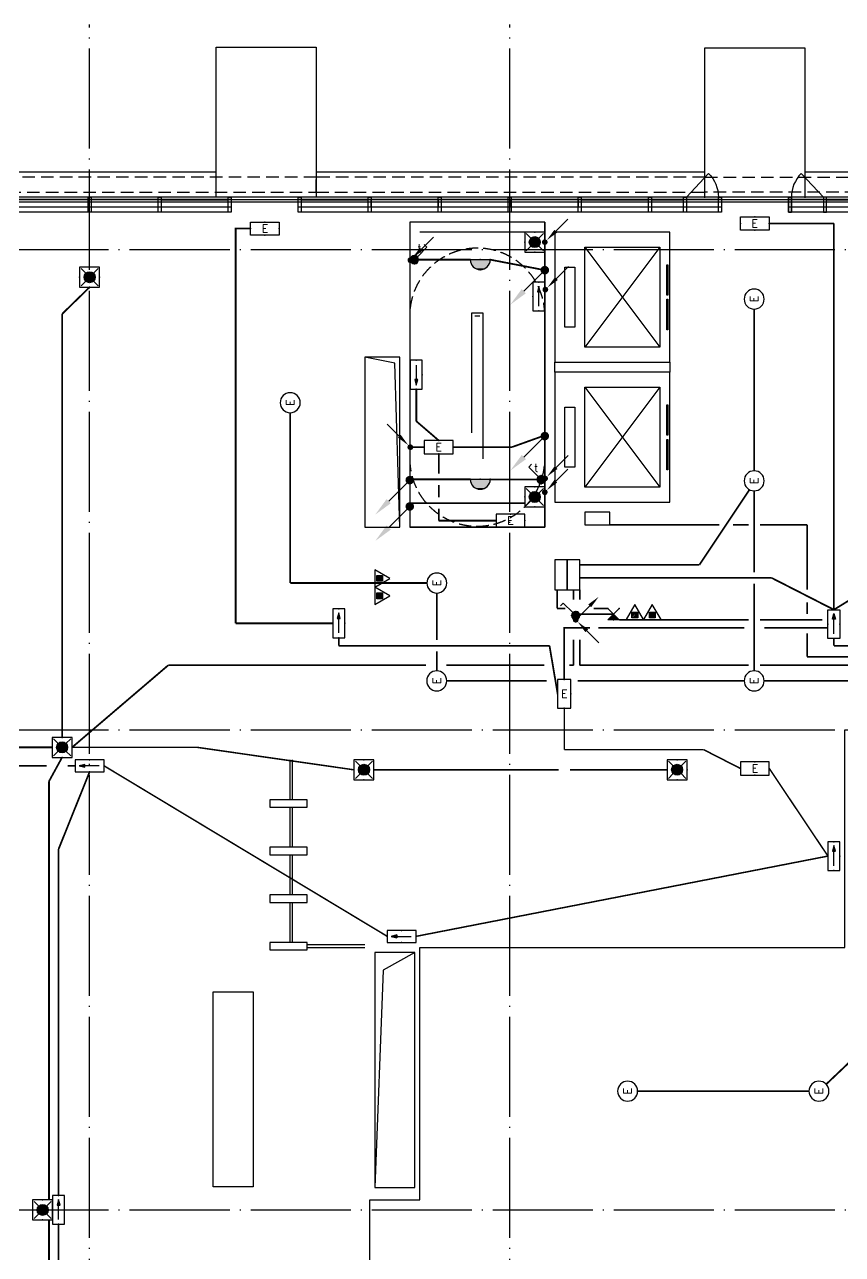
# Model space of a CAD drawing. Extents: x -2209072 to 495824, y -92434 to 572724.
# Drawn here: x 244512 to 260862, y 36311 to 60900 of the extents above; entities that cross this region are included whole.
import ezdxf
from ezdxf.enums import TextEntityAlignment as Align
from ezdxf.xclip import XClip

# ---------------------------------------------------------------- set-up
doc = ezdxf.new("R2010")
doc.units = 0
doc.header["$LTSCALE"] = 1000
doc.header["$MEASUREMENT"] = 0
for name, pattern in [('DASH', [0.35, 0.25, -0.1]), ('X-104 6#7#平面$0$104-1112 结构$0$$AUDIT_BAD_LTYPE1', [0]), ('X-104 6#7#平面$0$CACHE', [0.375, 0.25, -0.125]), ('X-104 6#7#平面$0$DASH', [0.35, 0.25, -0.1]), ('X-104 6#7#平面$0$DOTE', [2.42, 2, -0.2, 0.02, -0.2]), ('梯段6、7$0$DASH', [0.35, 0.25, -0.1])]:
    doc.linetypes.add(name, pattern=pattern)
doc.layers.get('0').update_dxf_attribs({"linetype": 'CONTINUOUS'})
doc.layers.get('Defpoints').update_dxf_attribs({"linetype": 'CONTINUOUS'})
doc.layers.add('6#7#幕墙$0$04-不打印_辅助线', color=165, linetype='CONTINUOUS', plot=False)
for name, color, linetype in [('6#7#幕墙$0$A-C_玻璃幕墙', 140, 'CONTINUOUS'), ('6#7#幕墙$0$A-C_窗', 140, 'CONTINUOUS'), ('6#7#幕墙$0$A-金属背板', 30, 'CONTINUOUS'), ('EQUIP-照明', 3, 'CONTINUOUS'), ('EQUIP-箱柜', 3, 'CONTINUOUS'), ('LWIRE', 4, 'CONTINUOUS'), ('TEL_TEXT', 3, 'CONTINUOUS'), ('WIRE-应急', 2, 'DASH'), ('WIRE-照明', 1, 'CONTINUOUS'), ('X-104 6#7#平面$0$A-E_楼梯', 171, 'CONTINUOUS'), ('X-104 6#7#平面$0$A-E_电梯', 171, 'CONTINUOUS'), ('X-104 6#7#平面$0$A-O_散水', 134, 'CONTINUOUS'), ('X-104 6#7#平面$0$A-SUR_看线', 231, 'CONTINUOUS'), ('X-104 6#7#平面$0$A-TECH_结构', 21, 'CONTINUOUS'), ('X-104 6#7#平面$0$A_AXIS-轴线', 36, 'X-104 6#7#平面$0$DOTE'), ('X-104 6#7#平面$0$A_STR-砌块墙', 121, 'CONTINUOUS'), ('X-104 6#7#平面$0$EQUIP_消防-01', 7, 'CONTINUOUS'), ('X-104 6#7#平面$0$TWT_TEXT', 7, 'CONTINUOUS'), ('梯段6、7$0$A-E_楼梯', 171, 'CONTINUOUS')]:
    doc.layers.add(name, color=color, linetype=linetype)
doc.layers.add('X-104 6#7#平面$0$000套内', color=226, linetype='CONTINUOUS', lineweight=30, plot=False)
doc.styles.add('_TEL_DIM', font='SIMPLEX', dxfattribs={"width": 0.8, "height": 3.5, "bigfont": 'HZTXT'})
doc.styles.get("Standard").update_dxf_attribs({"font": 'gbenor.shx', "bigfont": 'gbcbig.shx'})

# ---------------------------------------------------------------- blocks, each defined once
blk = doc.blocks.new('X-104 6#7#平面$0$dsgdfg')
at = {"layer": 'X-104 6#7#平面$0$A_AXIS-轴线'}
for points in [[(67800, -4500), (67800, 60900)], [(76200, -4500), (76200, 60900)], [(-4000, 56400), (114300, 56400)], [(-4000, 46800), (114300, 46800)], [(-4000, 37200), (114300, 37200)]]:
    blk.add_lwpolyline(points, dxfattribs=at)
blk = doc.blocks.new('X-104 6#7#平面$0$ghgfjjk')
at = {"layer": 'X-104 6#7#平面$0$A-TECH_结构'}
for points in [[(74000, 50850), (73903, 54132), (73300, 54250)], [(74300, 42350), (73671, 41991), (73500, 37650)]]:
    blk.add_lwpolyline(points, dxfattribs=at)
for points in [[(73300, 50850), (74000, 50850), (74000, 54250), (73300, 54250)], [(73500, 37650), (74300, 37650), (74300, 42350), (73500, 42350)]]:
    blk.add_lwpolyline(points, close=True, dxfattribs=at)
blk = doc.blocks.new('梯段6、7')
at = {"color": 8, "linetype": '梯段6、7$0$DASH'}
for centre, radius, start, end in [((49800, 3400), 1350, 0, 180), ((49800, -6700), 1350, 0, 180), ((49800, -9820), 1350, 180, 0), ((49800, -16500), 1350, 0, 180), ((49800, -19820), 1350, 180, 0), ((20965, -27260), 1650, 0, 180), ((49800, -27020), 1350, 0, 180), ((20965, -29600), 1650, 180, 0), ((49800, -29880), 1350, 180, 0), ((49800, -57378), 1350, 0, 180), ((20965, -58198), 1650, 0, 180), ((49800, -59458), 1350, 180, 0), ((20965, -60358), 1650, 180, 0), ((20965, -68018), 1650, 0, 180), ((49800, -67528), 1350, 0, 180), ((49800, -70128), 1350, 180, 0), ((20965, -70358), 1650, 180, 0), ((49800, -79978), 1350, 180, 0)]:
    blk.add_arc(centre, radius, start, end, dxfattribs=at)
at = {"layer": 'Defpoints'}
for points in [[(44800, 6850), (54800, 6850), (54800, -3150), (44800, -3150)], [(51150, 4950), (48450, 4950), (48450, -1150), (51150, -1150)], [(44800, -3150), (54800, -3150), (54800, -13150), (44800, -13150)], [(51150, -5150), (48450, -5150), (48450, -11250), (51150, -11250)], [(44800, -13150), (54800, -13150), (54800, -23150), (44800, -23150)], [(51150, -15150), (48450, -15150), (48450, -21250), (51150, -21250)], [(15665, -23150), (25665, -23150), (25665, -33150), (15665, -33150)], [(44800, -23150), (54800, -23150), (54800, -33150), (44800, -33150)], [(19315, -24850), (22615, -24850), (22615, -31250), (19315, -31250)], [(48450, -25150), (51150, -25150), (51150, -31250), (48450, -31250)], [(15665, -53908), (25665, -53908), (25665, -63908), (15665, -63908)], [(44800, -53908), (54800, -53908), (54800, -63908), (44800, -63908)], [(19315, -55608), (22615, -55608), (22615, -62008), (19315, -62008)], [(51150, -55908), (48450, -55908), (48450, -62008), (51150, -62008)], [(15665, -63908), (25665, -63908), (25665, -73908), (15665, -73908)], [(44800, -63908), (54800, -63908), (54800, -73908), (44800, -73908)], [(19315, -65608), (22615, -65608), (22615, -72008), (19315, -72008)], [(51150, -65908), (48450, -65908), (48450, -72008), (51150, -72008)], [(15665, -73908), (25665, -73908), (25665, -83908), (15665, -83908)], [(44800, -73908), (54800, -73908), (54800, -83908), (44800, -83908)], [(19315, -75608), (22615, -75608), (22615, -82008), (19315, -82008)], [(51150, -75908), (48450, -75908), (48450, -82008), (51150, -82008)]]:
    blk.add_lwpolyline(points, close=True, dxfattribs=at)
for points in [[(47328, -61608), (52128, -61608)], [(47328, -71608), (52128, -71608)], [(47328, -81608), (52128, -81608)]]:
    blk.add_lwpolyline(points, dxfattribs=at)
at = {"layer": '梯段6、7$0$A-E_楼梯'}
for p, q in [((49850, -16500), (49750, -16500)), ((49750, -16700), (49750, -16500)), ((49850, -18517), (49850, -16500)), ((49850, -16500), (51150, -16500)), ((49910, -16700), (49910, -16500)), ((49910, -16500), (51150, -16500)), ((51150, -17893), (51150, -16700)), ((49850, -16760), (51150, -16760)), ((49850, -17020), (51150, -17020)), ((49850, -17280), (51150, -17280)), ((49850, -17540), (51150, -17540)), ((49850, -17800), (51150, -17800)), ((50553, -18179), (51150, -17893)), ((49850, -18060), (50801, -18060)), ((50429, -18350), (50396, -18174)), ((50396, -18174), (50588, -18362)), ((50588, -18362), (50553, -18179)), ((50573, -18281), (51150, -18003)), ((51150, -19820), (51150, -18003)), ((49850, -18517), (50409, -18248)), ((49850, -18320), (50259, -18320)), ((49850, -18627), (50429, -18350)), ((50616, -18260), (51150, -18260)), ((49850, -19820), (49850, -18627)), ((50074, -18520), (51150, -18520)), ((49850, -18780), (51150, -18780)), ((49850, -19040), (51150, -19040)), ((49850, -19300), (51150, -19300)), ((49850, -19560), (51150, -19560)), ((49750, -19820), (49853, -19820)), ((49850, -19820), (51150, -19820)), ((49750, -27020), (49850, -27020)), ((65868, -53275), (106225, -53275)), ((66707, -53743), (68846, -55133)), ((66772, -53643), (68592, -54825)), ((66839, -56653), (68977, -55263)), ((65910, -56514), (63784, -56514)), ((66542, -56514), (65910, -56514)), ((66572, -56634), (63784, -56634)), ((66542, -56677), (68846, -58173)), ((66772, -56683), (68592, -57865)), ((66802, -59525), (64634, -59525)), ((66792, -59525), (106225, -59525)), ((49690, -78442), (49690, -77318)), ((49690, -77318), (49910, -77318)), ((49750, -78418), (49750, -77378)), ((49750, -77378), (49850, -77378)), ((49850, -77378), (49850, -80038)), ((49910, -77318), (49910, -80038)), ((48450, -80108), (48450, -80048)), ((49910, -80038), (49850, -80038))]:
    blk.add_line(p, q, dxfattribs=at)
for points in [[(49690, -19880), (49910, -19880), (49910, -16440), (49690, -16440), (49690, -19880)], [(49690, -29360), (49690, -26960), (49910, -26960), (49910, -29880)], [(51150, -29880), (51150, -29620)], [(66542, -53444), (66542, -53275), (66154, -53275)], [(66542, -53305), (66542, -53705), (66342, -53705), (66342, -53305)], [(68882, -54964), (68882, -54795), (68622, -54795), (68622, -54626), (68362, -54626), (68362, -54457), (68102, -54457), (68102, -54288), (67842, -54288), (67842, -54119), (67582, -54119), (67582, -53950), (67322, -53950), (67322, -53781), (67062, -53781), (67062, -53613), (66802, -53613), (66802, -53444), (66542, -53444)], [(68852, -54964), (68852, -54825), (68592, -54825), (68592, -54656), (68332, -54656), (68332, -54487), (68072, -54487), (68072, -54318), (67812, -54318), (67812, -54149), (67552, -54149), (67552, -53980), (67292, -53980), (67292, -53811), (67032, -53811), (67032, -53643), (66772, -53643), (66772, -53474), (66542, -53474)], [(66802, -56484), (66802, -56315), (67062, -56315), (67062, -56146), (67322, -56146), (67322, -55977), (67582, -55977), (67582, -55808), (67842, -55808), (67842, -55640), (68102, -55640), (68102, -55471), (68362, -55471), (68362, -55302), (68622, -55302), (68622, -55133), (68882, -55133), (68882, -54964), (69142, -54964)], [(66832, -56484), (66832, -56345), (67092, -56345), (67092, -56176), (67352, -56176), (67352, -56007), (67612, -56007), (67612, -55838), (67872, -55838), (67872, -55670), (68132, -55670), (68132, -55501), (68392, -55501), (68392, -55332), (68652, -55332), (68652, -55163), (68912, -55163), (68912, -54994), (69142, -54994)], [(69112, -54994), (69112, -55394), (68912, -55394), (68912, -54994)], [(68882, -58004), (68882, -57835), (68622, -57835), (68622, -57667), (68362, -57667), (68362, -57498), (68102, -57498), (68102, -57329), (67842, -57329), (67842, -57160), (67582, -57160), (67582, -56991), (67322, -56991), (67322, -56822), (67062, -56822), (67062, -56653), (66802, -56653), (66802, -56484), (66542, -56484)], [(68852, -58004), (68852, -57865), (68592, -57865), (68592, -57697), (68332, -57697), (68332, -57528), (68072, -57528), (68072, -57359), (67812, -57359), (67812, -57190), (67552, -57190), (67552, -57021), (67292, -57021), (67292, -56852), (67032, -56852), (67032, -56683), (66772, -56683), (66772, -56514), (66542, -56514)], [(66772, -56514), (66772, -56914), (66572, -56914), (66572, -56514)], [(66802, -59525), (66802, -59356), (67062, -59356), (67062, -59187), (67322, -59187), (67322, -59018), (67582, -59018), (67582, -58849), (67842, -58849), (67842, -58680), (68102, -58680), (68102, -58511), (68362, -58511), (68362, -58342), (68622, -58342), (68622, -58173), (68882, -58173), (68882, -58004), (69142, -58004)]]:
    blk.add_lwpolyline(points, dxfattribs=at)
for p in [(66792, -53444), (66792, -53613), (66792, -53781), (66792, -53950), (66792, -54119), (66792, -54288), (66792, -54457), (66792, -54626), (66792, -54795), (66792, -54964), (66792, -55133), (66792, -55302), (66792, -55471), (66792, -55640), (66792, -55808), (66792, -55977), (66792, -56146), (66792, -56315), (66792, -56484), (66792, -56653), (66792, -56822), (66792, -56991), (66792, -57160), (66792, -57329), (66792, -57498), (66792, -57667), (66792, -57835), (66792, -58004), (66792, -58173), (66792, -58342), (66792, -58511), (66792, -58680), (66792, -58849), (66792, -59018), (66792, -59187), (66792, -59356)]:
    blk.add_point(p, dxfattribs=at)
blk = doc.blocks.new('A-电梯2623')
for p, q in [((-575, 1900), (-575, 2100)), ((-575, 2100), (625, 2100)), ((625, 2100), (625, 1900)), ((625, 1900), (-575, 1900)), ((-975, 200), (-975, 1700)), ((-975, 1700), (1025, 1700)), ((1025, 1700), (-975, 200)), ((1025, 200), (-975, 1700)), ((1025, 1700), (1025, 200)), ((1025, 200), (-975, 200))]:
    blk.add_line(p, q)
for points in [[(-1275, 0), (1325, 0), (1325, 2300), (-1275, 2300)], [(-625, 38), (-625, 59), (-18, 59), (-18, 38)], [(68, 38), (68, 59), (675, 59), (675, 38)]]:
    blk.add_lwpolyline(points, close=True)
blk = doc.blocks.new('X-104 6#7#平面$0$dsgfgfhh')
at = {"layer": 'X-104 6#7#平面$0$A-TECH_结构', "linetype": 'X-104 6#7#平面$0$DASH'}
blk.add_lwpolyline([(-19150, 5550), (-16850, 5550), (-16850, 5350), (-19150, 5350)], close=True, dxfattribs=at)
ref = blk.add_blockref('梯段6、7', (-70500, 33500))
XClip(ref).set_block_clipping_path([(48450.0031136706, -31250.0000000026), (51150.0031136755, -25150.0000000026)])
at = {"layer": 'X-104 6#7#平面$0$A-E_电梯', "rotation": 90}
for p in [(-16850, 6825), (-16850, 4025)]:
    blk.add_blockref('A-电梯2623', p, dxfattribs=at)
blk = doc.blocks.new('X-104 6#7#平面$0$esafrg')
at = {"layer": 'X-104 6#7#平面$0$A-TECH_结构'}
blk.add_lwpolyline([(-250, -89350), (-250, -67550), (42200, -67550), (42200, -65450), (39100, -65450), (39100, -55450), (59650, -55450), (59650, -52100), (59150, -52100), (59150, -30350), (111450, -30350), (111450, -52150), (69100, -52150), (69100, -55450), (71500, -55450), (71500, -65450), (51550, -65450), (51550, -67550), (52050, -67550), (52050, -89350)], close=True, dxfattribs=at)
blk = doc.blocks.new('6#7#幕墙$0$fdgdfh')
at = {"layer": '6#7#幕墙$0$A-C_玻璃幕墙', "extrusion": (0, 0, -1)}
blk.add_line((30, 300), (474, 774), dxfattribs=at)
blk.add_arc((0, 300), 670, 135, 180, dxfattribs=at)
at = {"layer": '6#7#幕墙$0$A-C_窗'}
for points in [[(-30, 300), (30, 300), (30, 0), (-30, 0)], [(670, 300), (730, 300), (730, 0), (670, 0)]]:
    blk.add_lwpolyline(points, close=True, dxfattribs=at)
blk = doc.blocks.new('*U1967')
blk.add_lwpolyline([(-1360, 0), (-20, 0), (-20, -150), (-1360, -150)], close=True)
blk = doc.blocks.new('6#7#幕墙')
at = {"layer": '6#7#幕墙$0$04-不打印_辅助线'}
blk.add_lwpolyline([(237112, 22350), (246312, 22350), (246312, 22350), (248762, 22350), (248762, 32250), (246362, 32250), (246362, 35650), (288712, 35650), (288712, 57350), (236512, 57350)], dxfattribs=at)
at = {"layer": '6#7#幕墙$0$A-C_玻璃幕墙'}
for points in [[(244512, 22250), (248862, 22250), (248862, 32350), (246462, 32350), (246462, 35550), (288812, 35550), (288812, 57450), (236412, 57450), (236412, 35550), (236912, 35550), (236912, 32350), (216362, 32350)], [(248642, 57400), (236462, 57400), (236462, 45170)], [(246462, 35600), (288762, 35600), (288762, 57400), (259782, 57400)], [(258442, 57400), (249982, 57400)], [(248642, 57250), (236612, 57250), (236612, 45170)], [(248642, 57150), (236712, 57150), (236712, 45170)], [(246462, 35750), (288612, 35750), (288612, 57250), (259782, 57250)], [(246462, 35850), (288512, 35850), (288512, 57150), (259782, 57150)], [(258442, 57250), (249982, 57250)], [(258442, 57150), (249982, 57150)]]:
    blk.add_lwpolyline(points, dxfattribs=at)
for points in [[(245782, 57450), (245842, 57450), (245842, 57150), (245782, 57150)], [(247182, 57450), (247242, 57450), (247242, 57150), (247182, 57150)], [(248582, 57450), (248642, 57450), (248642, 57150), (248582, 57150)], [(249982, 57450), (250042, 57450), (250042, 57150), (249982, 57150)], [(251382, 57450), (251442, 57450), (251442, 57150), (251382, 57150)], [(252782, 57450), (252842, 57450), (252842, 57150), (252782, 57150)], [(254182, 57450), (254242, 57450), (254242, 57150), (254182, 57150)], [(255582, 57450), (255642, 57450), (255642, 57150), (255582, 57150)], [(256982, 57450), (257042, 57450), (257042, 57150), (256982, 57150)], [(258382, 57450), (258442, 57450), (258442, 57150), (258382, 57150)], [(259782, 57450), (259842, 57450), (259842, 57150), (259782, 57150)]]:
    blk.add_lwpolyline(points, close=True, dxfattribs=at)
at = {"layer": '6#7#幕墙$0$A-金属背板'}
for points in [[(248582, 57400), (248582, 57390), (247242, 57390), (247242, 57400)], [(251382, 57400), (251382, 57390), (250042, 57390), (250042, 57400)], [(256982, 57400), (256982, 57390), (255642, 57390), (255642, 57400)], [(257682, 57400), (257682, 57390), (257042, 57390), (257042, 57400)], [(261182, 57400), (261182, 57390), (260542, 57390), (260542, 57400)]]:
    blk.add_lwpolyline(points, close=True, dxfattribs=at)
at = {"layer": '6#7#幕墙$0$A-C_玻璃幕墙'}
blk.add_blockref('6#7#幕墙$0$fdgdfh', (257712, 57150), dxfattribs=at)
at = {"layer": '6#7#幕墙$0$A-C_玻璃幕墙', "xscale": -1}
blk.add_blockref('6#7#幕墙$0$fdgdfh', (260512, 57150), dxfattribs=at)
at = {"layer": '6#7#幕墙$0$A-C_玻璃幕墙', "rotation": 359.9980808591542}
for p in [(252802, 57400), (255602, 57400)]:
    blk.add_blockref('*U1967', p, dxfattribs=at)
blk = doc.blocks.new('X-104 6#7#平面$0$$TWTSYS$00000546')
h = blk.add_hatch()
h.set_pattern_fill('ANSI31', color=256, scale=200, style=0)
h.set_pattern_definition([(45, (-38543.802, -6670.83), (-17.67767, 17.67767), [])])
h.paths.add_polyline_path([(-65, 174), (65, 174), (65, 44), (-65, 44)])
for points in [[(0, 344), (-198, 0), (198, 0)], [(-65, 174), (65, 174), (65, 44), (-65, 44)]]:
    blk.add_lwpolyline(points, close=True)
blk = doc.blocks.new('X-104 6#7#平面$0$灭火器1')
at = {"layer": 'X-104 6#7#平面$0$EQUIP_消防-01', "xscale": 0.88, "yscale": 0.88, "zscale": 0.88, "rotation": 270}
for p in [(283402, 14626), (283402, 14277)]:
    blk.add_blockref('X-104 6#7#平面$0$$TWTSYS$00000546', p, dxfattribs=at)
blk = doc.blocks.new('X-104 6#7#平面$0$灭火器2')
at = {"layer": 'X-104 6#7#平面$0$EQUIP_消防-01', "xscale": 0.88, "yscale": 0.88, "zscale": 0.88, "rotation": 90}
for p in [(-4049632, -27064), (-4049632, -27413)]:
    blk.add_blockref('X-104 6#7#平面$0$$TWTSYS$00000546', p, dxfattribs=at)
blk = doc.blocks.new('X-104 6#7#平面$0$A$C61334207')
at = {"layer": 'X-104 6#7#平面$0$EQUIP_消防-01', "rotation": 270}
blk.add_blockref('X-104 6#7#平面$0$灭火器2', (284125, -4000630), dxfattribs=at)
at = {"layer": 'X-104 6#7#平面$0$TWT_TEXT', "linetype": 'ByBlock'}
blk.add_blockref('X-104 6#7#平面$0$灭火器1', (-31888, 35201), dxfattribs=at)
blk = doc.blocks.new('X-104 6#7#平面')
at = {"color": 2}
for p, q in [((251312, 42500), (250162, 42500)), ((250162, 42450), (251312, 42450))]:
    blk.add_line(p, q, dxfattribs=at)
for points in [[(249812, 46200), (249812, 45400)], [(249862, 46200), (249862, 45400)], [(249812, 45250), (249812, 44450)], [(249862, 45250), (249862, 44450)], [(249812, 44300), (249812, 43500)], [(249862, 44300), (249862, 43500)], [(249812, 43350), (249812, 42550)], [(249862, 43350), (249862, 42550)]]:
    blk.add_lwpolyline(points, dxfattribs=at)
for points in [[(249412, 45400), (249412, 45250), (250162, 45250), (250162, 45400)], [(249412, 44450), (249412, 44300), (250162, 44300), (250162, 44450)], [(249412, 43500), (249412, 43350), (250162, 43350), (250162, 43500)], [(249412, 42550), (249412, 42400), (250162, 42400), (250162, 42550)], [(248279, 41561), (249079, 41561), (249079, 37661), (248279, 37661)]]:
    blk.add_lwpolyline(points, close=True, dxfattribs=at)
at = {"layer": 'X-104 6#7#平面$0$000套内'}
blk.add_lwpolyline([(260912, 46100), (260912, 46800), (261712, 46800), (262962, 46800), (262962, 46300), (264762, 46300), (264762, 46800), (274112, 46800), (274112, 48700), (274112, 48700), (274112, 55400), (280812, 55400), (280812, 57300), (288662, 57300), (288662, 35700), (251412, 35700), (251412, 37400), (252412, 37400), (252412, 42450), (260912, 42450), (260912, 46100)], dxfattribs=at)
at = {"layer": 'X-104 6#7#平面$0$A-E_楼梯'}
for points in [[(248342, 57450), (248342, 60450), (250342, 60450), (250342, 57450)], [(258112, 57438), (258112, 60438), (260112, 60438), (260112, 57438)]]:
    blk.add_lwpolyline(points, dxfattribs=at)
at = {"layer": 'X-104 6#7#平面$0$A-O_散水'}
for points in [[(248342, 57450), (248342, 57950), (235912, 57950), (235912, 45483), (236412, 45483)], [(245762, 22250), (245762, 21750), (249362, 21750), (249362, 32850), (246962, 32850), (246962, 35050), (289312, 35050), (289312, 57950), (260112, 57950), (260112, 57450)], [(258112, 57450), (258112, 57950), (250342, 57950), (250342, 57450)], [(245762, 22250), (248862, 22250), (248862, 32350), (246462, 32350), (246462, 35550), (288812, 35550), (288812, 57450), (236412, 57450), (236412, 35550), (236912, 35550), (236912, 32350), (216362, 32350), (216362, 31350), (215862, 31350)]]:
    blk.add_lwpolyline(points, dxfattribs=at)
at = {"layer": 'X-104 6#7#平面$0$A-O_散水', "linetype": 'X-104 6#7#平面$0$CACHE'}
for points in [[(236312, 45483), (236312, 57550), (250342, 57550), (250342, 57850), (236012, 57850), (236012, 45483)], [(250342, 57550), (258112, 57550), (258112, 57850), (250342, 57850)]]:
    blk.add_lwpolyline(points, close=True, dxfattribs=at)
blk.add_lwpolyline([(288912, 57550), (288912, 57550), (258112, 57550), (258112, 57850), (289212, 57850), (289212, 35150), (246862, 35150), (246862, 32750), (249262, 32750), (249262, 21850), (245762, 21850), (245762, 22150), (248962, 22150), (248962, 32450), (246562, 32450), (246562, 35450), (288912, 35450), (288912, 57550)], dxfattribs=at)
at = {"layer": 'X-104 6#7#平面$0$A-SUR_看线'}
for p, q in [((254212, 57150), (252812, 57150)), ((254612, 56750), (252412, 56750))]:
    blk.add_line(p, q, dxfattribs=at)
at = {"linetype": 'X-104 6#7#平面$0$104-1112 结构$0$$AUDIT_BAD_LTYPE1'}
blk.add_blockref('X-104 6#7#平面$0$A$C61334207', (0, 0), dxfattribs=at)
for name, p in [('6#7#幕墙', (0, 0)), ('X-104 6#7#平面$0$dsgdfg', (178012, 0)), ('X-104 6#7#平面$0$dsgfgfhh', (274262, 48600))]:
    blk.add_blockref(name, p)
at = {"layer": 'X-104 6#7#平面$0$A-TECH_结构'}
blk.add_blockref('X-104 6#7#平面$0$ghgfjjk', (178012, 0), dxfattribs=at)
at = {"layer": 'X-104 6#7#平面$0$A_STR-砌块墙'}
blk.add_blockref('X-104 6#7#平面$0$esafrg', (177312, 87750), dxfattribs=at)
blk = doc.blocks.new('$equip$00001838')
blk.add_circle((0, 0), 0.5)
at = {"color": 7, "style": '_TEL_DIM'}
blk.add_attdef('$TEXT$', text='', height=0.4, dxfattribs=at).set_placement((0, 0), align=Align.MIDDLE_CENTER)
at = {"color": 7, "style": '_TEL_DIM', "flags": 1}
blk.add_attdef('A', text='', height=0.00002, dxfattribs=at).set_placement((0, 0), align=Align.MIDDLE_CENTER)
blk = doc.blocks.new('$equip_U$00000189(HT0843)')
at = {"color": 2}
for p, q in [((-0.72, 0.66), (-0.72, 0)), ((0.72, 0.66), (-0.72, 0.66)), ((0.72, 0), (0.72, 0.66)), ((-0.72, 0), (0.72, 0))]:
    blk.add_line(p, q, dxfattribs=at)
at = {"color": 2, "const_width": 0.0125}
for points in [[(0.72, 0.66), (0.72, 0.66), (-0.72, 0.66)], [(-0.72, 0.66), (-0.72, 0)], [(0.72, 0), (0.72, 0.66)], [(-0.72, 0), (0.72, 0)]]:
    blk.add_lwpolyline(points, dxfattribs=at)
at = {"color": 2}
blk.add_lwpolyline([(-0.72, 0.66), (-0.72, 0)], dxfattribs=at)
for p in [(0, 0.66), (-0.72, 0.33), (0, 0), (0.72, 0.33)]:
    blk.add_point(p)
at = {"color": 7, "style": '_TEL_DIM'}
blk.add_attdef('$TEXT$', text='', height=0.4, dxfattribs=at).set_placement((0, 0.33), align=Align.MIDDLE_CENTER)
at = {"color": 7, "style": '_TEL_DIM', "flags": 1}
blk.add_attdef('A', text='', height=0.000025, dxfattribs=at).set_placement((0, 0), align=Align.MIDDLE_CENTER)
blk = doc.blocks.new('$equip$00002540')
blk.add_hatch(color=256).paths.add_polyline_path([(0.24, 0.372), (0.24, 0.228), (0.528, 0.3)])
for p, q in [((-0.72, 0.6), (-0.72, 0)), ((0.72, 0.6), (-0.72, 0.6)), ((-0.72, 0), (0.72, 0)), ((0.24, 0.372), (0.24, 0.228)), ((0.528, 0.3), (0.24, 0.372)), ((0.24, 0.228), (0.528, 0.3)), ((0.72, 0), (0.72, 0.6))]:
    blk.add_line(p, q)
at = {"color": 7}
blk.add_line((-0.48, 0.3), (0.48, 0.3), dxfattribs=at)
at = {"const_width": 0.02}
blk.add_lwpolyline([(-0.72, 0.6), (-0.72, 0), (0.72, 0), (0.72, 0.6), (-0.72, 0.6), (-0.72, 0)], dxfattribs=at)
for p in [(-0.72, 0.3), (0, 0.6), (0, 0), (0.72, 0.3)]:
    blk.add_point(p)
at = {"color": 7, "style": '_TEL_DIM', "flags": 1}
blk.add_attdef('A', text='', height=0.00002, dxfattribs=at).set_placement((0, 0), align=Align.MIDDLE_CENTER)
blk = doc.blocks.new('$equip$00001962')
for p, q in [((0.147, 0.356), (0.625, 0.833)), ((0.625, 0.833), (0.766, 0.692))]:
    blk.add_line(p, q)
blk.add_circle((0, 0.208), 0.208)
for p in [(-0.208, 0.208), (0, 0.417), (0, 0), (0.208, 0.208)]:
    blk.add_point(p)
for points in [[(-0.18, 0.313), (0.18, 0.313), (-0.208, 0.208), (0.208, 0.208)], [(-0.18, 0.104), (0.18, 0.104), (-0.208, 0.208), (0.208, 0.208)], [(-0.104, 0.389), (0.104, 0.389), (-0.18, 0.313), (0.18, 0.313)], [(-0.104, 0.028), (0.104, 0.028), (-0.18, 0.104), (0.18, 0.104)], [(0, 0.417), (0, 0.417), (-0.104, 0.389), (0.104, 0.389)], [(0, 0), (0, 0), (-0.104, 0.028), (0.104, 0.028)]]:
    blk.add_solid(points)
at = {"layer": 'TEL_TEXT', "style": '_TEL_DIM', "flags": 1}
blk.add_attdef('A', text='', height=0.00002, dxfattribs=at).set_placement((0, 0), align=Align.MIDDLE_CENTER)
blk = doc.blocks.new('$equip$00001154')
for p, q in [((0, 0.283), (0, -0.283)), ((0, 0.283), (0.566, -0.283)), ((0.566, 0.283), (0, -0.283))]:
    blk.add_line(p, q)
for p in [(0, 0.004), (0.283, 0), (0.566, 0.283), (0.566, -0.283)]:
    blk.add_point(p)
blk.add_solid([(0, -0.283), (0.283, 0), (0, 0.283)])
at = {"layer": 'TEL_TEXT', "style": '_TEL_DIM', "flags": 1}
blk.add_attdef('A', text='', height=0.00002, dxfattribs=at).set_placement((0, 0), align=Align.MIDDLE_CENTER)
blk = doc.blocks.new('$TelecSys$00000081')
for p, q in [((0.104, 0.104), (0.104, 0.104)), ((-1.15, -1.15), (-0.55, -0.55)), ((-0.104, -0.104), (-0.104, -0.104))]:
    blk.add_line(p, q)
at = {"const_width": 0.142}
blk.add_lwpolyline([(0.071, 0, 1), (-0.071, 0, 1)], format="xyb", close=True, dxfattribs=at)
blk.add_solid([(-0.62, -0.48), (-0.48, -0.62), (-0.1, -0.1)])
at = {"width": 0.8, "flags": 9}
blk.add_attdef('A', (0, 0), '', height=0.00002, rotation=180, dxfattribs=at)
blk = doc.blocks.new('$TelecSys$00000079')
for p, q in [((0.7, 0.7), (0, 0)), ((0.104, 0.104), (0.104, 0.104)), ((-0.104, -0.104), (-0.104, -0.104))]:
    blk.add_line(p, q)
at = {"const_width": 0.142}
blk.add_lwpolyline([(-0.071, 0, 1), (0.071, 0, 1)], format="xyb", close=True, dxfattribs=at)
blk.add_solid([(0.63, 0.77), (0.77, 0.63), (1.15, 1.15)])
at = {"width": 0.8, "flags": 9}
blk.add_attdef('A', (0, 0), '', height=0.00002, dxfattribs=at)
blk = doc.blocks.new('$equip$00001168')
blk.add_line((-0.5, 0), (0.5, 0))
blk.add_arc((0, 0), 0.5, 180, 0)
for p in [(-0.5, 0), (0, 0), (0.5, 0), (0, -0.5)]:
    blk.add_point(p)
for points in [[(0.433, -0.25), (-0.433, -0.25), (0.5, 0), (-0.5, 0)], [(0.25, -0.433), (-0.25, -0.433), (0.433, -0.25), (-0.433, -0.25)], [(0, -0.5), (0, -0.5), (0.25, -0.433), (-0.25, -0.433)]]:
    blk.add_solid(points)
at = {"flags": 9}
blk.add_attdef('A', (0, 0), '', height=0.00002, dxfattribs=at)
blk = doc.blocks.new('$equip$00001822')
for p, q in [((0.147, 0.356), (0.625, 0.833)), ((0.625, 0.833), (0.766, 0.692))]:
    blk.add_line(p, q)
blk.add_circle((0, 0.208), 0.208)
for p in [(-0.208, 0.208), (-0.015, 0.001), (0, 0.417), (0.208, 0.208)]:
    blk.add_point(p)
for points in [[(-0.18, 0.313), (0.18, 0.313), (-0.208, 0.208), (0.208, 0.208)], [(-0.18, 0.104), (0.18, 0.104), (-0.208, 0.208), (0.208, 0.208)], [(-0.104, 0.389), (0.104, 0.389), (-0.18, 0.313), (0.18, 0.313)], [(-0.104, 0.028), (0.104, 0.028), (-0.18, 0.104), (0.18, 0.104)], [(0, 0.417), (0, 0.417), (-0.104, 0.389), (0.104, 0.389)], [(0, 0), (0, 0), (-0.104, 0.028), (0.104, 0.028)]]:
    blk.add_solid(points)
at = {"color": 7, "style": '_TEL_DIM'}
blk.add_attdef('$TEXT$', text='', height=0.4, dxfattribs=at).set_placement((0.581, 0.465), align=Align.MIDDLE_CENTER)
at = {"color": 7, "style": '_TEL_DIM', "flags": 1}
blk.add_attdef('A', text='', height=0.00002, dxfattribs=at).set_placement((0, 0), align=Align.MIDDLE_CENTER)
blk = doc.blocks.new('$TelecSys$00000078')
for p, q in [((1.15, 1.15), (0.55, 0.55)), ((0.104, 0.104), (0.104, 0.104)), ((-0.104, -0.104), (-0.104, -0.104))]:
    blk.add_line(p, q)
at = {"const_width": 0.142}
blk.add_lwpolyline([(-0.071, 0, 1), (0.071, 0, 1)], format="xyb", close=True, dxfattribs=at)
blk.add_solid([(0.62, 0.48), (0.48, 0.62), (0.1, 0.1)])
at = {"width": 0.8, "flags": 9}
blk.add_attdef('A', (0, 0), '', height=0.00002, dxfattribs=at)
blk = doc.blocks.new('$equip$00002604')
blk.add_hatch(color=256).paths.add_polyline_path([(0.275, 0.5, 1), (-0.274, 0.5, 1)])
for p, q in [((-0.429, 0.929), (-0.194, 0.694)), ((0.194, 0.694), (0.429, 0.929)), ((-0.429, 0.071), (-0.194, 0.306)), ((0.194, 0.306), (0.429, 0.071))]:
    blk.add_line(p, q)
at = {"const_width": 0.02}
blk.add_lwpolyline([(-0.5, 1), (-0.5, 0), (0.5, 0), (0.5, 1), (-0.5, 1), (-0.5, 0)], dxfattribs=at)
blk.add_lwpolyline([(-0.5, 1), (-0.5, 0), (0.5, 0), (0.5, 1)], close=True)
blk.add_circle((0, 0.5), 0.275)
for p in [(0, 1), (-0.5, 0.5), (0, 0), (0.5, 0.5)]:
    blk.add_point(p)
at = {"color": 7, "style": '_TEL_DIM', "flags": 1}
blk.add_attdef('A', text='', height=0.000025, dxfattribs=at).set_placement((0, 0), align=Align.MIDDLE_CENTER)
blk = doc.blocks.new('$equip_U$00000292(HT0843)')
for p in [(0, 1), (-0.5, 0.5), (0.5, 0.5)]:
    blk.add_point(p)
blk.add_blockref('$equip$00002604', (0, 0))
at = {"color": 7, "style": '_TEL_DIM', "flags": 1}
for tag in ['A', 'REMARK']:
    blk.add_attdef(tag, text='', height=0.000025, dxfattribs=at).set_placement((0, 0), align=Align.MIDDLE_CENTER)
blk = doc.blocks.new('$TelecSys$00000080')
for p, q in [((-0.7, -0.7), (0, 0)), ((0.104, 0.104), (0.104, 0.104)), ((-0.104, -0.104), (-0.104, -0.104))]:
    blk.add_line(p, q)
at = {"const_width": 0.142}
blk.add_lwpolyline([(0.071, 0, 1), (-0.071, 0, 1)], format="xyb", close=True, dxfattribs=at)
blk.add_solid([(-0.63, -0.77), (-0.77, -0.63), (-1.15, -1.15)])
at = {"width": 0.8, "flags": 9}
blk.add_attdef('A', (0, 0), '', height=0.00002, rotation=180, dxfattribs=at)
blk = doc.blocks.new('$equip$00002534')
for p, q in [((-0.72, 0.66), (-0.72, 0)), ((0.72, 0.66), (-0.72, 0.66)), ((0.72, 0), (0.72, 0.66)), ((-0.72, 0), (0.72, 0))]:
    blk.add_line(p, q)
at = {"const_width": 0.03}
blk.add_lwpolyline([(-0.72, 0.66), (-0.72, 0), (0.72, 0), (0.72, 0.66), (-0.72, 0.66), (-0.72, 0)], dxfattribs=at)
for p in [(0, 0.66), (-0.72, 0.33), (0, 0), (0.72, 0.33)]:
    blk.add_point(p)
at = {"color": 7, "style": '_TEL_DIM'}
blk.add_attdef('$TEXT$', text='', height=0.4, dxfattribs=at).set_placement((0, 0.33), align=Align.MIDDLE_CENTER)
at = {"color": 7, "style": '_TEL_DIM', "flags": 1}
blk.add_attdef('A', text='', height=0.00002, dxfattribs=at).set_placement((0, 0), align=Align.MIDDLE_CENTER)
blk = doc.blocks.new('$equip$00002541')
blk.add_hatch(color=256).paths.add_polyline_path([(-0.24, 0.372), (-0.528, 0.3), (-0.24, 0.228)])
for p, q in [((-0.72, 0.6), (-0.72, 0)), ((0.72, 0.6), (-0.72, 0.6)), ((-0.72, 0), (0.72, 0)), ((-0.24, 0.372), (-0.528, 0.3)), ((-0.528, 0.3), (-0.24, 0.228)), ((-0.24, 0.372), (-0.24, 0.228)), ((0.72, 0), (0.72, 0.6))]:
    blk.add_line(p, q)
at = {"color": 7}
blk.add_line((-0.48, 0.3), (0.48, 0.3), dxfattribs=at)
at = {"const_width": 0.03}
blk.add_lwpolyline([(-0.72, 0.6), (-0.72, 0), (0.72, 0), (0.72, 0.6), (-0.72, 0.6), (-0.72, 0)], dxfattribs=at)
for p in [(-0.72, 0.3), (0, 0.6), (0, 0), (0.72, 0.3)]:
    blk.add_point(p)
at = {"color": 7, "style": '_TEL_DIM', "flags": 1}
blk.add_attdef('A', text='', height=0.00002, dxfattribs=at).set_placement((0, 0), align=Align.MIDDLE_CENTER)

msp = doc.modelspace()

# ---------------------------------------------------------------- linework, layer by layer
at = {"layer": 'EQUIP-箱柜'}
for points in [[(256212, 51150), (255712, 51150), (255712, 50900), (256212, 50900)], [(255112, 50200), (255112, 49600), (255362, 49600), (255362, 50200)], [(255362, 50200), (255362, 49600), (255612, 49600), (255612, 50200)]]:
    msp.add_lwpolyline(points, close=True, dxfattribs=at)
at = {"layer": 'WIRE-应急', "linetype": 'DASH'}
for points, const_width in [([(249028, 56821), (248732, 56821), (248732, 50275)], 35), ([(260692, 56925), (259397, 56925)], 35), ([(260692, 49201), (260692, 56925)], 35), ([(245262, 55114), (245812, 55650)], 35), ([(245262, 46649), (245262, 55114)], 35), ([(259098, 51978), (259098, 55212)], 35), ([(252343, 53612), (252343, 52970)], 35), ([(249822, 49735), (249822, 53140)], 35), ([(252343, 52970), (252791, 52585)], 35), ([(254258, 52453), (254869, 52672)], 35), ([(252223, 52450), (252503, 52450)], 35), ([(253079, 52453), (254258, 52453)], 35), ([(252791, 52321), (252791, 51921)], 35), ([(252791, 51696), (252791, 51445)], 35), ([(259005, 51601), (258004, 50100)], 35), ([(259098, 51578), (259098, 49949)], 35), ([(254512, 51333), (252212, 51333)], 35), ([(252791, 51220), (252791, 50981)], 35), ([(252791, 50981), (253939, 50981)], 35), ([(248732, 50275), (248732, 48929)], 35), ([(255612, 50100), (258004, 50100)], 35), ([(252553, 49735), (249822, 49735)], 35), ([(255612, 49837), (259447, 49837)], 35), ([(259098, 49724), (259098, 47978)], 35), ([(260692, 49201), (259447, 49837)], 35), ([(252751, 48593), (252751, 49535)], 35), ([(255159, 49600), (255159, 49226)], 35), ([(255487, 49600), (255487, 49405)], 35), ([(255612, 49600), (255612, 49404)], 35), ([(260692, 49201), (261125, 49467)], 35), ([(255321, 49226), (255159, 49226)], 35), ([(256174, 49226), (255887, 49226)], 35), ([(250672, 48929), (248732, 48929)], 35), ([(256287, 49113), (255607, 49113)], 35), ([(256400, 49000), (258986, 49000)], 35), ([(259211, 49000), (260460, 49000)], 35), ([(255301, 47807), (255301, 48840), (255816, 48840)], 35), ([(255983, 48840), (258898, 48840)], 35), ([(259298, 48840), (260572, 48840)], 35), ([(250792, 48641), (250792, 48480)], 35), ([(250792, 48480), (255006, 48480)], 35), ([(255169, 47519), (255006, 48480)], 35), ([(255487, 48600), (255487, 48090)], 35), ([(255612, 48600), (255612, 48092)], 35), ([(260692, 48625), (260692, 48480)], 35), ([(267986, 48480), (260692, 48480)], 35), ([(252751, 47978), (252751, 48368)], 35), ([(245462, 46449), (247383, 48090)], 35), ([(250680, 48090), (247383, 48090)], 35), ([(252534, 48090), (250680, 48090)], 35), ([(254903, 48090), (252944, 48090)], 35), ([(255487, 48090), (255403, 48090)], 35), ([(255612, 48092), (258986, 48092)], 35), ([(259211, 48092), (261559, 48092)], 35), ([(254946, 47778), (252951, 47778)], 35), ([(258898, 47778), (255568, 47778)], 35), ([(264141, 47778), (259298, 47778)], 35), ([(255301, 47231), (255301, 46401)], 30), ([(238212, 46449), (245062, 46449)], 35), ([(245262, 46249), (244999, 45768)], 35), ([(245462, 46449), (247964, 46449)], 30), ([(247964, 46449), (251096, 46000)], 30), ([(255301, 46401), (258091, 46401)], 30), ([(258091, 46401), (258824, 46026)], 30), ([(244956, 46080), (236845, 46080)], 35), ([(245524, 46080), (245370, 46080)], 35), ([(246100, 46080), (251762, 42670)], 30), ([(251496, 46000), (255188, 46001)], 30), ([(255413, 46001), (257358, 46001)], 30), ([(259400, 46026), (260572, 44275)], 30), ([(244999, 37400), (244999, 45768)], 35), ([(245192, 44416), (245812, 45960)], 35), ([(245192, 37488), (245192, 44416)], 35), ([(252338, 42670), (260572, 44275)], 30), ([(262166, 41260), (260538, 39713)], 35), ([(260193, 39575), (256768, 39575)], 35), ([(245000, 37000), (245000, 31850)], 35), ([(245192, 36912), (245192, 32353)], 35)]:
    msp.add_lwpolyline(points, dxfattribs=dict(at, const_width=const_width))
at = {"layer": 'WIRE-照明', "linetype": 'Continuous', "const_width": 35}
for points in [[(253421, 56200), (252390, 56200)], [(253821, 56200), (254912, 55990)], [(253421, 51808), (252276, 51808)], [(253821, 51803), (254757, 51803)], [(256212, 50900), (258402, 50900)], [(258672, 50900), (258986, 50900)], [(259211, 50900), (260155, 50900)], [(260155, 50900), (260155, 49601)], [(260155, 49349), (260155, 49112)], [(260155, 48728), (260155, 48259)], [(260155, 48259), (264228, 48259)]]:
    msp.add_lwpolyline(points, dxfattribs=at)

# ---------------------------------------------------------------- block references
msp.add_blockref('X-104 6#7#平面', (0, 0))
at = {"layer": 'EQUIP-照明'}
ref = msp.add_blockref('$equip_U$00000189(HT0843)', (259109, 57057), dxfattribs=dict(at, xscale=-400, yscale=400, zscale=400, rotation=180))
ref.add_attrib('$TEXT$', 'E', dxfattribs={"layer": '0', "color": 7, "height": 160, "style": '_TEL_DIM'}).set_placement((259109, 56925), align=Align.MIDDLE_CENTER)
ref = msp.add_blockref('$equip_U$00000189(HT0843)', (249316, 56689), dxfattribs=dict(at, xscale=-400, yscale=400, zscale=400))
ref.add_attrib('$TEXT$', 'E', dxfattribs={"layer": '0', "color": 7, "height": 160, "style": '_TEL_DIM'}).set_placement((249316, 56821), align=Align.MIDDLE_CENTER)
at = {"layer": 'EQUIP-照明', "yscale": 400, "zscale": 400}
for name, p, xscale, rotation in [('$equip_U$00000292(HT0843)', (254912, 56550), 400, 90.00000000000001), ('$equip$00002604', (245812, 56050), 400, 180), ('$equip$00002540', (254912, 55462), 400, 90.00000000000001), ('$equip$00002540', (252223, 53900), 400, 270), ('$equip_U$00000292(HT0843)', (254912, 51455), 400, 90.00000000000001), ('$equip$00002540', (250912, 48929), 400, 90), ('$equip$00001154', (256287, 49000), -400, 270), ('$equip$00002540', (260572, 48913), -400, 270), ('$equip$00002604', (245462, 46449), 400, 90), ('$equip$00002540', (245812, 46200), 400, 180), ('$equip_U$00000292(HT0843)', (251296, 46200), 400, 180), ('$equip_U$00000292(HT0843)', (257558, 46201), 400, 180), ('$equip$00002540', (260812, 44275), 400, 90), ('$equip$00002604', (245072, 37200), 400, 90), ('$equip$00002540', (245312, 37200), 400, 90)]:
    msp.add_blockref(name, p, dxfattribs=dict(at, xscale=xscale, rotation=rotation))
at = {"layer": 'EQUIP-照明'}
ref = msp.add_blockref('$equip$00001822', (252223, 56200), dxfattribs=dict(at, xscale=-400, yscale=400, zscale=400, rotation=270))
ref.add_attrib('$TEXT$', 't', dxfattribs={"layer": '0', "color": 7, "height": 160, "style": '_TEL_DIM'}).set_placement((252409, 56432), align=Align.MIDDLE_CENTER)
at = {"layer": 'EQUIP-照明', "yscale": 400, "zscale": 400}
for name, p, xscale in [('$equip$00001168', (253621, 56200), 400), ('$equip$00001168', (253621, 51808), 400), ('$equip$00001962', (255530, 49000), -400), ('$equip$00002541', (252050, 42550), 400)]:
    msp.add_blockref(name, p, dxfattribs=dict(at, xscale=xscale))
at = {"layer": 'EQUIP-照明'}
ref = msp.add_blockref('$equip$00001838', (259098, 55412), dxfattribs=dict(at, xscale=-400, yscale=400, zscale=400, rotation=270))
ref.add_attrib('$TEXT$', 'E', dxfattribs={"layer": '0', "color": 7, "height": 160, "rotation": 90, "style": '_TEL_DIM'}).set_placement((259098, 55412), align=Align.MIDDLE_CENTER)
ref = msp.add_blockref('$equip$00001838', (249822, 53340), dxfattribs=dict(at, xscale=-400, yscale=400, zscale=400, rotation=270))
ref.add_attrib('$TEXT$', 'E', dxfattribs={"layer": '0', "color": 7, "height": 160, "rotation": 90, "style": '_TEL_DIM'}).set_placement((249822, 53340), align=Align.MIDDLE_CENTER)
at = {"layer": 'EQUIP-照明', "xscale": 400, "yscale": 400, "zscale": 400}
for name, p in [('$equip_U$00000189(HT0843)', (252791, 52321)), ('$equip_U$00000189(HT0843)', (254227, 50850)), ('$equip$00002534', (259112, 45894))]:
    msp.add_blockref(name, p, dxfattribs=at).add_auto_attribs({'$TEXT$': 'E'})
at = {"layer": 'EQUIP-照明'}
ref = msp.add_blockref('$equip$00001822', (254923, 51803), dxfattribs=dict(at, xscale=400, yscale=400, zscale=400, rotation=90.00000000000001))
ref.add_attrib('$TEXT$', 't', dxfattribs={"layer": '0', "color": 7, "height": 160, "style": '_TEL_DIM'}).set_placement((254737, 52035), align=Align.MIDDLE_CENTER)
ref = msp.add_blockref('$equip$00001838', (259098, 51778), dxfattribs=dict(at, xscale=-400, yscale=400, zscale=400, rotation=270))
ref.add_attrib('$TEXT$', 'E', dxfattribs={"layer": '0', "color": 7, "height": 160, "rotation": 90, "style": '_TEL_DIM'}).set_placement((259098, 51778), align=Align.MIDDLE_CENTER)
ref = msp.add_blockref('$equip$00001838', (252753, 49735), dxfattribs=dict(at, xscale=-400, yscale=400, zscale=400, rotation=270))
ref.add_attrib('$TEXT$', 'E', dxfattribs={"layer": '0', "color": 7, "height": 160, "rotation": 90, "style": '_TEL_DIM'}).set_placement((252753, 49735), align=Align.MIDDLE_CENTER)
ref = msp.add_blockref('$equip$00001838', (252751, 47778), dxfattribs=dict(at, xscale=-400, yscale=400, zscale=400, rotation=270))
ref.add_attrib('$TEXT$', 'E', dxfattribs={"layer": '0', "color": 7, "height": 160, "rotation": 90, "style": '_TEL_DIM'}).set_placement((252751, 47778), align=Align.MIDDLE_CENTER)
ref = msp.add_blockref('$equip$00001838', (259098, 47778), dxfattribs=dict(at, xscale=-400, yscale=400, zscale=400, rotation=270))
ref.add_attrib('$TEXT$', 'E', dxfattribs={"layer": '0', "color": 7, "height": 160, "rotation": 90, "style": '_TEL_DIM'}).set_placement((259098, 47778), align=Align.MIDDLE_CENTER)
ref = msp.add_blockref('$equip$00002534', (255433, 47519), dxfattribs=dict(at, xscale=400, yscale=400, zscale=400, rotation=90))
ref.add_attrib('$TEXT$', 'E', dxfattribs={"layer": '0', "color": 7, "height": 160, "style": '_TEL_DIM'}).set_placement((255301, 47519), align=Align.MIDDLE_CENTER)
ref = msp.add_blockref('$equip$00001838', (256568, 39575), dxfattribs=dict(at, xscale=-400, yscale=400, zscale=400, rotation=270))
ref.add_attrib('$TEXT$', 'E', dxfattribs={"layer": '0', "color": 7, "height": 160, "rotation": 90, "style": '_TEL_DIM'}).set_placement((256568, 39575), align=Align.MIDDLE_CENTER)
ref = msp.add_blockref('$equip$00001838', (260393, 39575), dxfattribs=dict(at, xscale=-400, yscale=400, zscale=400, rotation=270))
ref.add_attrib('$TEXT$', 'E', dxfattribs={"layer": '0', "color": 7, "height": 160, "rotation": 90, "style": '_TEL_DIM'}).set_placement((260393, 39575), align=Align.MIDDLE_CENTER)
at = {"layer": 'LWIRE'}
for name, p, xscale, yscale, zscale in [('$TelecSys$00000078', (254912, 56550), 400, 400, 400), ('$TelecSys$00000078', (252224, 56191), 400, 400, 400), ('$TelecSys$00000080', (254912, 55990), 600, 600, 600), ('$TelecSys$00000078', (254923, 55601), 400, 400, 400), ('$TelecSys$00000078', (252223, 52450), -400, 400, 400), ('$TelecSys$00000080', (254912, 52672), 600, 600, 600), ('$TelecSys$00000078', (254918, 51824), 400, 400, 400), ('$TelecSys$00000078', (254912, 51550), 400, 400, 400), ('$TelecSys$00000080', (252212, 51792), 600, 600, 600), ('$TelecSys$00000080', (252212, 51265), 600, 600, 600), ('$TelecSys$00000079', (255530, 49000), 400, 400, 400), ('$TelecSys$00000081', (255530, 49000), -400, 400, 400)]:
    msp.add_blockref(name, p, dxfattribs=dict(at, xscale=xscale, yscale=yscale, zscale=zscale))

doc.saveas('drawing.dxf')
